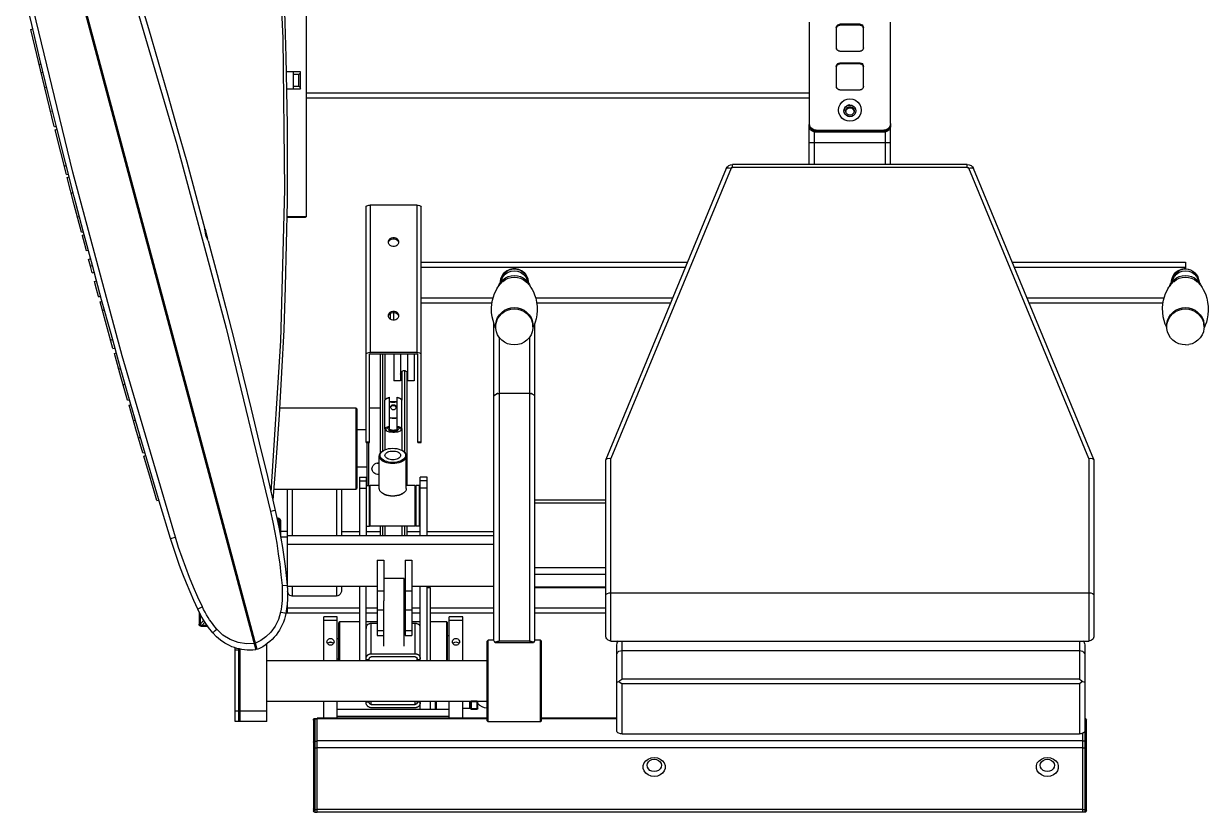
# Model space of a CAD drawing. Header units: millimetres. Extents: x 24547 to 62889, y 34568 to 56011.
# Drawn here: x 47040 to 48167, y 47147 to 47898 of the extents above; entities that cross this region are included whole.
import ezdxf

# ---------------------------------------------------------------- set-up
doc = ezdxf.new("R2010")
doc.units = ezdxf.units.MM
doc.linetypes.add('PEN_TYPE_1', pattern=[0])

# ---------------------------------------------------------------- blocks, each defined once
blk = doc.blocks.new('A$C62DA3F59')
at = {"color": 7, "linetype": 'PEN_TYPE_1'}
for points in [[(28.8, 914.9), (232.5, 154.6)], [(234, 155), (30.2, 915.3)], [(251.4, 880.6), (258.3, 736.8), (259.9, 592.6), (256.1, 448.6), (247, 304.8)], [(253.8, 880.8), (255.8, 848.5), (257.6, 816.1), (259.1, 783.8), (260.3, 751.4), (261.2, 719), (261.9, 686.7), (262.3, 654.3), (262.5, 621.9), (262.3, 581.2), (261.6, 540.6), (260.5, 500), (259.1, 459.3), (257.1, 418.7), (254.8, 378.1), (252, 337.6), (248.8, 297.1)], [(280.8, 567.1), (280.8, 870.2)], [(106.7, 808), (157.3, 635.6), (204.2, 460.8), (246.5, 286.1)], [(111.2, 809.2), (120.8, 777.6), (130.3, 745.9), (139.6, 714.2), (148.8, 682.5), (157.8, 650.7), (166.8, 618.9), (175.5, 587), (184.2, 555.1)], [(151.5, 260.6), (141.7, 293), (132, 325.3), (122.5, 357.7), (113.1, 390.2), (103.9, 422.7), (94.8, 455.2), (85.8, 487.8), (77, 520.4), (68.3, 553), (59.8, 585.7), (51.4, 618.4), (43.2, 651.2), (35.1, 684), (27.1, 716.8), (19.3, 749.7), (11.6, 782.6)], [(156, 261.8), (105.4, 434.3), (58.5, 609.1), (16.2, 783.8)], [(18.5, 744.9), (18.4, 744.9)], [(40.8, 652.6), (29.5, 698.7), (18.4, 744.9)], [(18.5, 744.9), (20.3, 745.5)], [(759.2, 752.1), (759.2, 655.5)], [(785, 746.8), (785.2, 747.8), (785.6, 748.6), (786.4, 749.3), (787.3, 749.8), (788.3, 750)], [(785, 746.8), (785, 727.6)], [(785.2, 747), (785.6, 747.8), (786.4, 748.6), (787.3, 749), (788.3, 749.2)], [(785.2, 747), (785.2, 746.7)], [(788.3, 750), (788.3, 749.2)], [(807.6, 750), (788.3, 750)], [(807.6, 749.2), (788.3, 749.2)], [(807.6, 750), (808.6, 749.8), (809.5, 749.3), (810.2, 748.6), (810.7, 747.8), (810.8, 746.8)], [(807.6, 750), (807.6, 749.2)], [(807.6, 749.2), (808.6, 749), (809.5, 748.6), (810.2, 747.8), (810.7, 747)], [(810.8, 746), (810.7, 747)], [(810.8, 727.6), (810.8, 746.8)], [(836.7, 655.5), (836.7, 752.1)], [(785, 727.6), (785.2, 726.6)], [(788.3, 724.3), (787.3, 724.5), (786.4, 725), (785.6, 725.7), (785.2, 726.6)], [(788.3, 724.3), (807.6, 724.3)], [(810.8, 727.6), (810.7, 726.6), (810.2, 725.7), (809.5, 725), (808.6, 724.5), (807.6, 724.3)], [(26.4, 711.7), (28.3, 712.2)], [(785, 709.9), (785.2, 710.9), (785.6, 711.8), (786.4, 712.5), (787.3, 713), (788.3, 713.1)], [(785.2, 710.1), (785.6, 711), (786.4, 711.7), (787.3, 712.2), (788.3, 712.4)], [(788.3, 713.1), (788.3, 712.4)], [(807.6, 713.1), (788.3, 713.1)], [(807.6, 712.4), (788.3, 712.4)], [(807.6, 713.1), (808.6, 713), (809.5, 712.5), (810.2, 711.8), (810.7, 710.9), (810.8, 709.9)], [(807.6, 713.1), (807.6, 712.4)], [(807.6, 712.4), (808.6, 712.2), (809.5, 711.7), (810.2, 711), (810.7, 710.1)], [(28.2, 704.2), (30.1, 704.5)], [(275, 704.6), (261.2, 704.6)], [(268.5, 688.5), (268.5, 704.6)], [(273.4, 702), (268.5, 702)], [(275, 703.9), (274.7, 703.4), (274.2, 702.8), (273.4, 702)], [(273.4, 691.1), (273.4, 702)], [(275, 688.5), (275, 704.6)], [(785, 709.9), (785, 690.7)], [(785.2, 710.1), (785.2, 709.9)], [(810.8, 709.2), (810.7, 710.1)], [(810.8, 690.7), (810.8, 709.9)], [(31.7, 689.9), (33.5, 690.5)], [(261.5, 688.5), (275, 688.5)], [(268.5, 691.1), (273.4, 691.1)], [(273.4, 691.1), (274.2, 690.4), (274.7, 689.8), (275, 689.3)], [(785, 690.7), (785.2, 689.7)], [(788.3, 687.5), (787.3, 687.7), (786.4, 688.1), (785.6, 688.9), (785.2, 689.7)], [(810.8, 690.7), (810.7, 689.7), (810.2, 688.9), (809.5, 688.1), (808.6, 687.7), (807.6, 687.5)], [(280.8, 684.8), (759.2, 684.8)], [(280.8, 680), (759.2, 680)], [(797.9, 657.6), (795.2, 658), (792.5, 659), (790.3, 660.7), (788.6, 663), (787.5, 665.5), (787.1, 668.3), (787.5, 671.1), (788.6, 673.7), (790.3, 675.9), (792.5, 677.6), (795.2, 678.7), (797.9, 679.1)], [(788.3, 687.5), (807.6, 687.5)], [(797.9, 679.1), (800.7, 678.7), (803.3, 677.6), (805.6, 675.9), (807.3, 673.7), (808.4, 671.1), (808.7, 668.3), (808.4, 665.5), (807.3, 663), (805.6, 660.7), (803.3, 659), (800.7, 658), (797.9, 657.6)], [(37.2, 667.3), (39.1, 667.7)], [(792.3, 667.6), (792.5, 669), (793.1, 670.3), (793.9, 671.5), (795.1, 672.4), (796.5, 672.9), (797.9, 673.1)], [(792.5, 669.1), (792.3, 667.6)], [(797.9, 662), (796.2, 662.3), (794.6, 663.1), (793.4, 664.3), (792.6, 665.9), (792.3, 667.5)], [(793.2, 670.5), (792.9, 669.9)], [(794.2, 671.6), (793.8, 671.3)], [(793.9, 667.5), (794, 668.4), (794.3, 669.3), (794.8, 670), (795.4, 670.7), (796.2, 671.1), (797, 671.4), (797.9, 671.5), (798.8, 671.4), (799.7, 671.1), (800.5, 670.7), (801.1, 670), (801.6, 669.3), (801.9, 668.4), (802, 667.5)], [(802, 667.5), (801.9, 666.6), (801.6, 665.8), (801.1, 665), (800.5, 664.4), (799.7, 663.9), (798.8, 663.6), (797.9, 663.5), (797, 663.6), (796.2, 663.9), (795.4, 664.4), (794.8, 665), (794.3, 665.8), (794, 666.6), (793.9, 667.5)], [(794.1, 667.5), (794, 666.9)], [(794.1, 667.5), (794.3, 668.1), (794.8, 668.8), (795.4, 669.5), (796.2, 670), (797, 670.3), (797.9, 670.4), (798.8, 670.3), (799.7, 670), (800.5, 669.5), (801.1, 668.8), (801.6, 668.1), (801.8, 667.5)], [(796.2, 672.9), (795.1, 672.3)], [(797.9, 673.2), (796.2, 672.9)], [(797.9, 673.2), (799.7, 672.9), (800.8, 672.3)], [(797.9, 673.1), (799.4, 672.9), (800.8, 672.4)], [(803.6, 667.5), (803.3, 665.9), (802.5, 664.3), (801.3, 663.1), (799.7, 662.3), (797.9, 662)], [(800.8, 672.3), (801.9, 671.5), (802.8, 670.3), (803.4, 669), (803.6, 667.6)], [(801.7, 671.6), (802.1, 671.3)], [(801.9, 666.9), (801.8, 667.5)], [(802.7, 670.5), (803, 669.9)], [(803.3, 669.1), (803.6, 667.6)], [(759.2, 655.5), (759.6, 653.5)], [(759.5, 653), (759.2, 654.7)], [(759.2, 616.6), (759.2, 654.7)], [(836.7, 655.5), (836.3, 653.5), (835.4, 651.8), (834, 650.3), (832.2, 649.4), (830.2, 649.1)], [(836.7, 654.7), (836.3, 652.8), (836.2, 652.5)], [(836.7, 654.7), (836.5, 653.6)], [(836.7, 616.6), (836.7, 654.7)], [(40.9, 652.6), (42.8, 652.8)], [(41.6, 649.5), (43.4, 650.2)], [(52.3, 607), (46.9, 628.2), (41.6, 649.5)], [(765.7, 647.2), (764.2, 647.3), (762.9, 647.8), (761.7, 648.6), (760.6, 649.6), (759.9, 650.8), (759.4, 652.1), (759.2, 653.5)], [(759.7, 652.5), (759.6, 652.8), (759.5, 653)], [(759.7, 652.5), (759.5, 653)], [(765.7, 649.1), (763.7, 649.4), (761.9, 650.3), (760.5, 651.8), (759.6, 653.5)], [(760.3, 651.2), (759.7, 652.5)], [(760.5, 650.9), (760.3, 651.2)], [(760.5, 650.9), (760.5, 651), (760.3, 651.2)], [(761.8, 649.6), (760.5, 650.9)], [(762.1, 649.4), (761.8, 649.6)], [(762.1, 649.4), (761.9, 649.5), (761.8, 649.6)], [(763.4, 648.8), (762.1, 649.4)], [(763.9, 648.6), (763.4, 648.8)], [(763.9, 648.6), (763.7, 648.6), (763.4, 648.8)], [(765.7, 648.3), (763.9, 648.6)], [(764.1, 616.6), (764.1, 647.4)], [(765.7, 648.3), (765.7, 649.1)], [(765.7, 649.1), (830.2, 649.1)], [(765.7, 648.3), (765.7, 647.2)], [(830.2, 648.3), (765.7, 648.3)], [(830.2, 647.2), (765.7, 647.2)], [(836.7, 653.5), (836.5, 652.1), (836, 650.8), (835.2, 649.6), (834.2, 648.6), (833, 647.8), (831.6, 647.3), (830.2, 647.2)], [(830.2, 648.3), (830.2, 649.1)], [(832, 648.6), (830.2, 648.3)], [(830.2, 648.3), (830.2, 647.2)], [(831.8, 616.6), (831.8, 647.4)], [(832.5, 648.8), (832, 648.6)], [(832.5, 648.8), (832.2, 648.6), (832, 648.6)], [(833.7, 649.4), (832.5, 648.8)], [(834.1, 649.6), (833.7, 649.4)], [(834.1, 649.6), (834, 649.5), (833.7, 649.4)], [(835.3, 650.9), (834.1, 649.6)], [(835.5, 651.2), (835.3, 650.9)], [(835.5, 651.2), (835.4, 651), (835.3, 650.9)], [(836.2, 652.5), (835.5, 651.2)], [(836.4, 653), (836.2, 652.5)], [(836.5, 653.6), (836.4, 653)], [(759.2, 637), (759.5, 637.1), (760.2, 637.3), (761.2, 637.4), (762.6, 637.5)], [(762.6, 637.5), (764.1, 637.5)], [(764.1, 637.5), (831.8, 637.5)], [(831.8, 637.5), (833.3, 637.5)], [(833.3, 637.5), (834.7, 637.4)], [(834.7, 637.4), (835.7, 637.3), (836.4, 637.1), (836.7, 637)], [(50.3, 615), (52.2, 615.4)], [(680.3, 612.7), (565.8, 335.8)], [(684.8, 612.9), (570.5, 336.7)], [(680.3, 612.7), (681.3, 614.2), (682.7, 615.5), (684.4, 616.3), (686.3, 616.6)], [(680.3, 612.7), (680.6, 613), (681.6, 613.3), (683, 613.3), (684.8, 612.9)], [(684.8, 612.9), (685, 613.2), (685.4, 613.5), (685.8, 613.7), (686.3, 613.8)], [(686.3, 613.8), (686.3, 616.6)], [(909.6, 616.6), (686.3, 616.6)], [(909.6, 613.8), (686.3, 613.8)], [(909.6, 613.8), (909.6, 616.6)], [(909.6, 616.6), (911.5, 616.3), (913.2, 615.5), (914.6, 614.2), (915.6, 612.7)], [(909.6, 613.8), (910.1, 613.7), (910.5, 613.5), (910.9, 613.2), (911.1, 612.9)], [(911.1, 612.9), (912.8, 613.3), (914.3, 613.3), (915.3, 613), (915.6, 612.7)], [(1025.3, 336.7), (911.1, 612.9)], [(1030.1, 335.8), (915.6, 612.7)], [(52.3, 607), (54.3, 607.3)], [(53.1, 604), (54.9, 604.7)], [(53.1, 604), (53.1, 604)], [(66.6, 552), (59.8, 578), (53.1, 604)], [(56.9, 589.3), (58.7, 589.9)], [(337.5, 576.2), (337.7, 576.7), (338.2, 577.2), (339.1, 577.6), (340.2, 577.8), (341.5, 577.9)], [(337.5, 351.9), (337.5, 576.2)], [(385.9, 577.9), (341.5, 577.9)], [(341.5, 577.9), (341.5, 437.5)], [(385.9, 577.9), (387.1, 577.8), (388.2, 577.6), (389.1, 577.2), (389.7, 576.7), (389.9, 576.2)], [(385.9, 577.9), (385.9, 437.5)], [(389.9, 351.9), (389.9, 576.2)], [(62.7, 566.8), (64.6, 567.1)], [(261.7, 567.1), (280.8, 567.1)], [(261.7, 566.3), (280, 566.3)], [(280.8, 567.1), (280, 566.3)], [(187.2, 543.9), (186.6, 545.4), (185.7, 547.2), (185, 549.3), (184.6, 551.5), (184.4, 553.5), (184.2, 555.1)], [(184.3, 554.8), (185.4, 550.4), (186.6, 546)], [(66.6, 552), (68.5, 552.4)], [(67.4, 549.1), (69.2, 549.7)], [(67.4, 549.1), (67.4, 549)], [(67.4, 549), (69.3, 541.8), (71.2, 534.6)], [(186.6, 546), (186.6, 546)], [(187.2, 543.9), (195.7, 511.9), (204, 480), (212.2, 447.9), (220.2, 415.9), (228.1, 383.8), (235.9, 351.7), (243.6, 319.5), (251.1, 287.3)], [(358.8, 542.8), (359, 544), (359.6, 545.2), (360.5, 546.1), (361.7, 546.8), (363, 547.1), (364.4, 547.1), (365.7, 546.8), (366.8, 546.1), (367.7, 545.2), (368.3, 544), (368.5, 542.8)], [(359, 541.6), (358.8, 542.8)], [(359, 542.7), (359.6, 543.8), (360.5, 544.7), (361.7, 545.4), (363, 545.8), (364.4, 545.8), (365.7, 545.4), (366.8, 544.7), (367.7, 543.8), (368.3, 542.7)], [(359, 542.1), (359, 542.7)], [(368.3, 541.6), (367.7, 540.4), (366.8, 539.5), (365.7, 538.8), (364.4, 538.4), (363, 538.4), (361.7, 538.8), (360.5, 539.5), (359.6, 540.4), (359, 541.6)], [(368.5, 542.8), (368.3, 541.6)], [(368.3, 542.7), (368.4, 542.1)], [(71.2, 534.6), (73.1, 534.9)], [(73.5, 526.2), (73.4, 526.3)], [(76.9, 513.5), (75.1, 519.9), (73.4, 526.3)], [(73.5, 526.2), (75.3, 526.9)], [(75.1, 519.9), (77, 520.4)], [(389.9, 523.5), (643.4, 523.5)], [(389.9, 518.7), (641.4, 518.7)], [(952.5, 523.5), (1117.3, 523.5)], [(954.5, 518.7), (1117.3, 518.7)], [(1117.3, 523.5), (1117.3, 517.5)], [(76.9, 513.5), (78.8, 513.9)], [(463.4, 500.4), (464.2, 502.3), (465.7, 504.7), (467.7, 506.8), (470.1, 508.6), (472.8, 509.8), (475.6, 510.6), (478.6, 510.9)], [(465.3, 504.2), (465.4, 505.5), (465.6, 506.9), (465.9, 508.1), (466.3, 509.4), (467.6, 511.6), (469.2, 513.6), (471.2, 515.2), (473.4, 516.4), (474.6, 516.9), (475.9, 517.2), (477.2, 517.4), (478.6, 517.5), (480, 517.4), (481.3, 517.2), (482.5, 516.9), (483.8, 516.4), (486, 515.2), (488, 513.6), (489.6, 511.6), (490.8, 509.4), (491.3, 508.1), (491.6, 506.9), (491.8, 505.5), (491.9, 504.2)], [(465.7, 504.7), (466.1, 507.2), (466.9, 509.5), (468.1, 511.6), (469.7, 513.5), (471.6, 515), (473.7, 516.1), (476.1, 516.8), (478.6, 517.1), (481.1, 516.8), (483.5, 516.1), (485.6, 515), (487.5, 513.5), (489.1, 511.6), (490.3, 509.5), (491.1, 507.2), (491.5, 504.7)], [(465.9, 504.9), (466.5, 507.2), (468, 509.9), (470, 512.2), (472.6, 513.9), (475.5, 514.9), (478.6, 515.3)], [(467.4, 505), (467.7, 505.3), (470.1, 507.1), (472.8, 508.3), (475.6, 509.1), (478.6, 509.4)], [(478.6, 515.3), (481.7, 514.9), (484.6, 513.9), (487.1, 512.2), (489.2, 509.9), (490.7, 507.2), (491.2, 504.9)], [(478.6, 510.9), (481.6, 510.6), (484.4, 509.8), (487.1, 508.6), (489.5, 506.8), (491.5, 504.7), (493, 502.3), (493.8, 500.3)], [(478.6, 509.4), (481.6, 509.1), (484.4, 508.3), (487.1, 507.1), (489.5, 505.3), (489.8, 505)], [(1102.1, 500.4), (1102.8, 502.3), (1104.4, 504.7), (1106.4, 506.8), (1108.8, 508.6), (1111.4, 509.8), (1114.3, 510.6), (1117.3, 510.9)], [(1104, 504.2), (1104, 505.6), (1104.2, 506.9), (1104.6, 508.1), (1105, 509.3), (1106.2, 511.6), (1107.9, 513.6), (1109.8, 515.2), (1112.1, 516.4), (1113.3, 516.9), (1114.6, 517.2), (1115.9, 517.4), (1117.2, 517.5)], [(1104.4, 504.7), (1104.7, 507.2), (1105.6, 509.5), (1106.8, 511.6), (1108.4, 513.5), (1110.2, 515), (1112.4, 516.1), (1114.7, 516.8), (1117.3, 517.1), (1119.8, 516.8), (1122.2, 516.1), (1124.3, 515), (1126.2, 513.5), (1127.8, 511.6), (1129, 509.5), (1129.8, 507.2), (1130.2, 504.7)], [(1104.6, 504.9), (1105.2, 507.2), (1106.7, 509.9), (1108.7, 512.2), (1111.3, 513.9), (1114.2, 514.9), (1117.3, 515.3)], [(1106.1, 505), (1106.4, 505.3), (1108.8, 507.1), (1111.4, 508.3), (1114.3, 509.1), (1117.3, 509.4)], [(1117.3, 515.3), (1120.4, 514.9), (1123.3, 513.9), (1125.8, 512.2), (1127.9, 509.9), (1129.3, 507.2), (1129.9, 504.9)], [(1117.3, 510.9), (1120.2, 510.6), (1123.1, 509.8), (1125.8, 508.6), (1128.1, 506.8), (1130.1, 504.7), (1131.7, 502.3), (1132.5, 500.3)], [(1117.3, 509.4), (1120.2, 509.1), (1123.1, 508.3), (1125.8, 507.1), (1128.1, 505.3), (1128.5, 505)], [(79.1, 505.2), (80.9, 505.8)], [(79.1, 505.2), (79.1, 505.1)], [(83, 490.8), (81, 498), (79.1, 505.1)], [(460.9, 461.1), (460.5, 461.9), (459.3, 464.7), (458.3, 468), (457.5, 471.6), (457, 475.7), (456.9, 479.8), (457.2, 483.8), (457.8, 487.5), (458.7, 490.7), (459.7, 493.6), (460.9, 496.1), (461.9, 498.1), (462.9, 499.7), (463.9, 501.1), (465, 502.5), (466, 503.7), (467, 504.7), (467.4, 505)], [(489.8, 505), (489.9, 504.9), (491, 503.8), (492.1, 502.7), (493.2, 501.3), (494.4, 499.5), (495.6, 497.6), (496.7, 495.3), (497.9, 492.5), (498.9, 489.3), (499.7, 485.6), (500.2, 481.5), (500.3, 477.4), (500, 473.4), (499.4, 469.7), (498.5, 466.5), (497.4, 463.6), (496.6, 461.8)], [(1099.2, 461.9), (1098, 464.7), (1097, 468), (1096.1, 471.6), (1095.6, 475.7), (1095.5, 479.8), (1095.9, 483.8), (1096.5, 487.5), (1097.4, 490.7), (1098.4, 493.6), (1099.5, 496.1), (1100.6, 498.1), (1101.6, 499.7), (1102.6, 501.1), (1103.7, 502.5), (1104.7, 503.7), (1105.7, 504.7), (1106.1, 505)], [(1128.5, 505), (1128.6, 504.9), (1129.7, 503.8), (1130.7, 502.7), (1131.9, 501.3), (1133.1, 499.5), (1134.2, 497.6), (1135.4, 495.3), (1136.6, 492.5), (1137.6, 489.3), (1138.4, 485.6), (1138.9, 481.5), (1139, 477.4), (1138.7, 473.4), (1138, 469.7), (1137.2, 466.5), (1136.1, 463.6), (1135.3, 461.8)], [(83, 490.7), (84.9, 491.1)], [(84.4, 485.8), (86.2, 486.4)], [(84.4, 485.8), (84.4, 485.7)], [(96.6, 441.5), (90.4, 463.6), (84.4, 485.7)], [(389.9, 489.6), (458.4, 489.6)], [(389.9, 484.8), (457.4, 484.8)], [(498.8, 489.6), (629.4, 489.6)], [(499.8, 484.8), (627.4, 484.8)], [(966.5, 489.6), (1097.1, 489.6)], [(968.5, 484.8), (1096, 484.8)], [(86.6, 477.8), (88.4, 478.3)], [(358.8, 472.6), (359, 473.9), (359.6, 475), (360.5, 475.9), (361.7, 476.6), (363, 477), (364.4, 477), (365.7, 476.6), (366.8, 475.9), (367.7, 475), (368.3, 473.9), (368.5, 472.6)], [(359, 472.5), (359.6, 473.6), (360.5, 474.6), (361.7, 475.2), (363, 475.6), (364.4, 475.6), (365.7, 475.2), (366.8, 474.6), (367.7, 473.6), (368.3, 472.5)], [(360.9, 469.1), (360.9, 474.8)], [(363.9, 468.3), (363.9, 475.6)], [(460.9, 461.9), (460.9, 464.8), (461.5, 467.9), (462.7, 470.8), (464.4, 473.5), (466.6, 475.8), (469.3, 477.8), (472.2, 479.1), (475.3, 480), (478.6, 480.3)], [(460.9, 463.5), (461.5, 466.6), (462.7, 469.6), (464.4, 472.2), (466.6, 474.6), (469.3, 476.5), (472.2, 477.9), (475.3, 478.8), (478.6, 479.1)], [(478.6, 480.3), (481.9, 480), (485, 479.1), (487.9, 477.8), (490.5, 475.8), (492.8, 473.5), (494.5, 470.8), (495.7, 467.9), (496.3, 464.8)], [(478.6, 479.1), (481.9, 478.8), (485, 477.9), (487.9, 476.5), (490.5, 474.6), (492.8, 472.2), (494.5, 469.6), (495.7, 466.6), (496.3, 463.5)], [(1099.5, 461.9), (1099.6, 464.8), (1100.2, 467.9), (1101.4, 470.8), (1103.1, 473.5), (1105.3, 475.8), (1107.9, 477.8), (1110.9, 479.1), (1114, 480), (1117.3, 480.3)], [(1099.6, 463.5), (1100.2, 466.6), (1101.4, 469.6), (1103.1, 472.2), (1105.3, 474.6), (1107.9, 476.5), (1110.9, 477.9), (1114, 478.8), (1117.3, 479.1)], [(1117.3, 480.3), (1120.5, 480), (1123.7, 479.1), (1126.6, 477.8), (1129.2, 475.8), (1131.4, 473.5), (1133.2, 470.8), (1134.3, 467.9), (1134.9, 464.8)], [(1117.3, 479.1), (1120.5, 478.8), (1123.7, 477.9), (1126.6, 476.5), (1129.2, 474.6), (1131.4, 472.2), (1133.2, 469.6), (1134.3, 466.6), (1134.9, 463.5)], [(359, 471.4), (358.8, 472.6)], [(359, 471.9), (359, 472.5)], [(368.3, 471.4), (367.7, 470.3), (366.8, 469.3), (365.7, 468.6), (364.4, 468.3), (363, 468.3), (361.7, 468.6), (360.5, 469.3), (359.6, 470.3), (359, 471.4)], [(368.5, 472.6), (368.3, 471.4)], [(368.3, 472.5), (368.4, 471.9)], [(459.2, 163.5), (459.2, 464.9)], [(460.9, 461.9), (460.9, 463.2)], [(496.3, 461.9), (496.3, 464.8)], [(496.3, 461.9), (496.3, 463.2)], [(497.9, 465), (497.9, 163.5)], [(1099.5, 461.9), (1099.5, 463.2)], [(1135, 461.9), (1134.9, 464.8)], [(1135, 461.9), (1135, 463.2)], [(478.6, 444.8), (475.3, 445.1), (472.2, 445.9), (469.3, 447.3), (466.6, 449.3), (464.4, 451.6), (462.7, 454.3), (461.5, 457.2), (460.9, 460.3), (460.9, 461.9)], [(464.1, 452.1), (464.1, 162.9)], [(496.3, 461.9), (496.3, 460.3), (495.7, 457.2), (494.5, 454.3), (492.8, 451.6), (490.5, 449.3), (487.9, 447.3), (485, 445.9), (481.9, 445.1), (478.6, 444.8)], [(493.1, 452.2), (493.1, 162.9)], [(496.6, 461.8), (496.3, 461.1)], [(1099.6, 461.1), (1099.2, 461.9)], [(1117.3, 444.8), (1114, 445.1), (1110.9, 445.9), (1107.9, 447.3), (1105.3, 449.3), (1103.1, 451.6), (1101.4, 454.3), (1100.2, 457.2), (1099.6, 460.3), (1099.5, 461.9)], [(1135, 461.9), (1134.9, 460.3), (1134.3, 457.2), (1133.2, 454.3), (1131.4, 451.6), (1129.2, 449.3), (1126.6, 447.3), (1123.7, 445.9), (1120.5, 445.1)], [(1135.3, 461.8), (1135, 461.1)], [(94.4, 449.4), (96.3, 449.9)], [(96.6, 441.5), (98.5, 441.8)], [(1117.3, 444.8), (1120.5, 445.1)], [(98, 436.5), (99.8, 437.2)], [(98, 436.5), (98, 436.5)], [(110.5, 392.3), (104.2, 414.3), (98, 436.5)], [(337.5, 435.9), (337.7, 436.4), (338.2, 436.8), (339.1, 437.2), (340.2, 437.5), (341.5, 437.5)], [(340.7, 435.9), (340.8, 436), (341.1, 436.1), (341.5, 436.2)], [(340.7, 351.9), (340.7, 435.9)], [(385.9, 437.5), (341.5, 437.5)], [(341.5, 436.2), (385.9, 436.2)], [(350.8, 436.2), (350.8, 341.4)], [(353, 436.2), (353, 343.6)], [(355.5, 436.2), (355.5, 392.2)], [(363.9, 436.2), (363.9, 410.7)], [(370.4, 436.2), (370.4, 410.7)], [(376.9, 436.2), (376.9, 410.7)], [(383.3, 436.2), (383.3, 410.7)], [(385.9, 437.5), (387.1, 437.5), (388.2, 437.2), (389.1, 436.8), (389.7, 436.4), (389.9, 435.9)], [(385.9, 436.2), (386.3, 436.1), (386.6, 436), (386.7, 435.9)], [(386.7, 351.9), (386.7, 435.9)], [(102, 422.1), (104, 422.4)], [(370.4, 417.1), (370.5, 417.8), (370.7, 418.4), (371, 418.9), (371.4, 419.4), (371.8, 419.8), (372.4, 420.1), (373, 420.3), (373.6, 420.4), (374.3, 420.3), (374.9, 420.1), (375.4, 419.8), (375.9, 419.4), (376.3, 418.9), (376.6, 418.4), (376.8, 417.8), (376.9, 417.1)], [(371.5, 419.5), (371.5, 392.5)], [(374, 420.3), (374, 342.7)], [(376.2, 419), (376.2, 310.9)], [(106.4, 406.7), (108.2, 407.4)], [(370.4, 410.7), (363.9, 410.7)], [(383.3, 410.7), (376.9, 410.7)], [(356.8, 393.7), (356.9, 393.8), (357.4, 394.1), (358.1, 394.5), (358.9, 394.7), (359.9, 395)], [(359.9, 364.8), (359.9, 395)], [(367.2, 395), (368.2, 394.7), (369, 394.5), (369.7, 394.1), (370.2, 393.8), (370.3, 393.7)], [(367.2, 364.8), (367.2, 395)], [(459.2, 395.6), (459.5, 396.5), (460.2, 397.4), (461.3, 398), (462.6, 398.5), (464.1, 398.6)], [(459.6, 396.6), (459.5, 396.4)], [(460.3, 397.4), (460.1, 397.2)], [(461.5, 398.1), (461.2, 398)], [(462.4, 398.4), (461.5, 398.1)], [(462.8, 398.5), (462.4, 398.4)], [(493.1, 398.6), (464.1, 398.6)], [(493.1, 398.6), (494.6, 398.5), (495.9, 398), (497, 397.4), (497.7, 396.5), (497.9, 395.6)], [(494.8, 398.4), (494.4, 398.5)], [(495.7, 398.1), (494.9, 398.4)], [(496, 398), (495.7, 398.1)], [(497.1, 397.2), (497, 397.4)], [(497.7, 396.4), (497.6, 396.6)], [(110.5, 392.3), (112.4, 392.6)], [(111.9, 387.4), (113.8, 388)], [(111.9, 387.4), (111.9, 387.3)], [(125.1, 342), (118.5, 364.7), (111.9, 387.3)], [(254.9, 384.9), (327.8, 384.9)], [(327.8, 384.9), (328.6, 384.1)], [(327.8, 384.9), (327.8, 307.5)], [(328.6, 384.1), (328.6, 308.2)], [(340.7, 384.9), (350.8, 384.9)], [(355.5, 392.1), (355.6, 392.5), (355.9, 392.9), (356.1, 393.1)], [(355.5, 364.8), (355.5, 392.1)], [(356.1, 393.1), (356.3, 393.3), (357, 393.7), (357.8, 394), (358.8, 394.3), (359.9, 394.6)], [(356.1, 393.1), (356.8, 393.7)], [(367.2, 390.9), (367.1, 390.8), (366.2, 390.7), (365.2, 390.5), (364.1, 390.5), (363, 390.5), (361.9, 390.5), (360.9, 390.7), (359.9, 390.8), (359.9, 390.9)], [(367.2, 390.5), (366.8, 390.4), (366, 390.2), (365, 390.1), (364, 390), (363.1, 390), (362.1, 390.1), (361.1, 390.2), (360.3, 390.4), (359.9, 390.5)], [(360.9, 385.7), (361, 386.1), (361.1, 386.5), (361.3, 386.9), (361.6, 387.2), (362, 387.5), (362.4, 387.7), (362.8, 387.8), (363.3, 387.9), (363.8, 387.9), (364.3, 387.8), (364.7, 387.7), (365.1, 387.5), (365.5, 387.2), (365.8, 386.9), (366, 386.5), (366.1, 386.1), (366.2, 385.7)], [(361, 385.2), (360.9, 385.7)], [(361, 385.2), (361, 385.3), (361.1, 385.7), (361.3, 386.1), (361.7, 386.5), (362.1, 386.8), (362.5, 387), (363, 387.1), (363.5, 387.1), (364, 387.1), (364.6, 387), (365, 386.8), (365.4, 386.5), (365.7, 386.2)], [(365.7, 384.2), (365.5, 383.9), (365.1, 383.5), (364.7, 383.3), (364.2, 383.1), (363.8, 383), (363.3, 383), (362.8, 383.1), (362.4, 383.3), (362, 383.5), (361.6, 383.9), (361.3, 384.3), (361.1, 384.8), (361, 385.2)], [(366.1, 385.2), (365.7, 386.2)], [(366.1, 385.2), (365.7, 384.2)], [(366.2, 385.7), (366.1, 385.2)], [(367.2, 394.6), (368.3, 394.3), (369.3, 394), (370.1, 393.7), (370.7, 393.3), (371, 393.1)], [(371, 393.1), (370.3, 393.7)], [(371, 393.1), (371.2, 392.9), (371.5, 392.5), (371.6, 392.1)], [(371.6, 364.8), (371.6, 392.1)], [(116.1, 373), (118, 373.4)], [(361.6, 375), (361.5, 375.1), (360.9, 375.2), (360.5, 375.4), (360.1, 375.6), (359.9, 375.9), (359.9, 376.1)], [(365, 375.1), (364, 375), (363.1, 375), (362.1, 375.1), (361.2, 375.2)], [(365.5, 375), (364.9, 375), (364.3, 374.9), (363.5, 374.9), (362.8, 374.9), (362.1, 375), (361.6, 375)], [(365, 375.1), (365.9, 375.2)], [(367.2, 376.1), (367.2, 375.9), (366.9, 375.6), (366.6, 375.4), (366.1, 375.2), (365.6, 375.1), (365.5, 375)], [(337.5, 363.9), (328.6, 363.9)], [(355.5, 364.8), (355.6, 365.2), (355.9, 365.7), (356.3, 366.1), (357, 366.4), (357.8, 366.8), (358.8, 367.1), (359.9, 367.3)], [(356.1, 363.7), (355.9, 363.9), (355.6, 364.3), (355.5, 364.8)], [(355.5, 364.6), (355.5, 345)], [(356.8, 363.1), (356.1, 363.7)], [(356.4, 363.5), (356.3, 363.9), (356.3, 364.3), (356.5, 364.7), (356.9, 365.1), (357.4, 365.4), (358.1, 365.8), (358.9, 366), (359.9, 366.3)], [(356.4, 363.5), (356.8, 363.1)], [(370.3, 363.1), (369.8, 362.7), (369.1, 362.4), (368.3, 362.1), (367.4, 361.9), (366.4, 361.7), (365.3, 361.6), (364.1, 361.5), (363, 361.5), (361.8, 361.6), (360.7, 361.7), (359.7, 361.9), (358.8, 362.1), (358, 362.4), (357.3, 362.7), (356.8, 363.1)], [(359.3, 363.6), (359.1, 363.9), (359.1, 364.1), (359.2, 364.4), (359.4, 364.6)], [(367.7, 364.6), (367.9, 364.4), (368, 364.1), (368, 363.9), (367.8, 363.6), (367.5, 363.3), (367, 363.1), (366.5, 362.9), (365.8, 362.7), (365.1, 362.6), (364.3, 362.5), (363.5, 362.5), (362.7, 362.5), (362, 362.6), (361.2, 362.7), (360.6, 362.9), (360, 363.1), (359.6, 363.3), (359.3, 363.6)], [(359.4, 364.6), (359.9, 364.9)], [(367.2, 364.8), (367.1, 364.5), (366.9, 364.3), (366.5, 364), (366, 363.8), (365.4, 363.7), (364.7, 363.6), (363.9, 363.5), (363.2, 363.5), (362.4, 363.6), (361.7, 363.7), (361.1, 363.8), (360.6, 364), (360.2, 364.3), (359.9, 364.5), (359.9, 364.8)], [(367.2, 367.3), (368.3, 367.1), (369.3, 366.8), (370.1, 366.4), (370.7, 366.1), (371.2, 365.7), (371.5, 365.2), (371.6, 364.8)], [(367.2, 366.3), (368.2, 366), (369, 365.8), (369.7, 365.4), (370.2, 365.1), (370.6, 364.7), (370.8, 364.3), (370.8, 363.9), (370.7, 363.5), (370.3, 363.1)], [(367.2, 364.9), (367.7, 364.6)], [(370.3, 363.1), (371, 363.7)], [(371.6, 364.8), (371.5, 364.3), (371.2, 363.9), (371, 363.7)], [(371.5, 364.3), (371.5, 344.4)], [(120.9, 356.3), (122.7, 357)], [(337.5, 352.4), (340.7, 352.4)], [(337.5, 351.9), (340.7, 351.9)], [(338.3, 351.9), (338.3, 310.9)], [(339.9, 351.9), (339.9, 310.9)], [(386.7, 352.4), (389.9, 352.4)], [(386.7, 351.9), (389.9, 351.9)], [(125.1, 342), (127, 342.3)], [(126, 338.8), (127.9, 339.4)], [(126, 338.8), (126, 338.8)], [(138.5, 296.7), (132.3, 317.7), (126, 338.8)], [(350, 339), (350.2, 340.1), (350.7, 341.2), (351.4, 342.3), (352.5, 343.2), (353.4, 343.9)], [(362.9, 331.8), (360.9, 331.9), (358.9, 332.1), (357.1, 332.6), (355.3, 333.2), (353.8, 333.9), (352.5, 334.7), (351.4, 335.7), (350.7, 336.8), (350.2, 337.9), (350, 339)], [(350, 308.2), (350, 339)], [(362.9, 332.9), (360.9, 333), (359, 333.3), (357.2, 333.7), (355.5, 334.3), (354, 335.1), (352.8, 336), (351.8, 336.9), (351.2, 338), (350.9, 339.1), (350.9, 340.2), (351.2, 341.3), (351.8, 342.4), (352.8, 343.4)], [(352.8, 343.4), (354, 344.2)], [(354, 344.2), (355.5, 345), (357.2, 345.6), (359, 346.1), (360.9, 346.3), (362.9, 346.4)], [(355.5, 339.7), (355.6, 340.4), (355.9, 341.1), (356.5, 341.7), (357.2, 342.3), (358.1, 342.9), (359.2, 343.3), (360.4, 343.6), (361.6, 343.8), (362.9, 343.8)], [(362.9, 335.5), (361.6, 335.5), (360.4, 335.7), (359.2, 336.1), (358.1, 336.5), (357.2, 337), (356.5, 337.6), (355.9, 338.2), (355.6, 338.9), (355.5, 339.7)], [(362.9, 346.4), (364.9, 346.3), (366.8, 346.1), (368.7, 345.6), (370.4, 345), (371.9, 344.2)], [(362.9, 343.8), (364.2, 343.8), (365.5, 343.6), (366.7, 343.3), (367.7, 342.9), (368.6, 342.3), (369.4, 341.7), (369.9, 341.1), (370.3, 340.4), (370.4, 339.7)], [(373, 343.4), (374, 342.4), (374.7, 341.3), (375, 340.2), (375, 339.1), (374.7, 338), (374, 336.9), (373, 336), (371.8, 335.1), (370.4, 334.3), (368.7, 333.7), (366.8, 333.3), (364.9, 333), (362.9, 332.9)], [(370.4, 339.7), (370.3, 338.9), (369.9, 338.2), (369.4, 337.6), (368.6, 337), (367.7, 336.5), (366.7, 336.1), (365.5, 335.7), (364.2, 335.5), (362.9, 335.5)], [(375.8, 339), (375.7, 337.9), (375.2, 336.8), (374.4, 335.7), (373.4, 334.7), (372, 333.9), (370.5, 333.2), (368.8, 332.6), (366.9, 332.1), (364.9, 331.9), (362.9, 331.8)], [(373, 343.4), (371.9, 344.2)], [(372.4, 343.9), (373.4, 343.2), (374.4, 342.3), (375.2, 341.2), (375.7, 340.1), (375.8, 339)], [(375.8, 308.2), (375.8, 339)], [(338.3, 328.4), (328.6, 328.4)], [(343.1, 326.8), (343.2, 327.8), (343.6, 328.9), (344.2, 329.9), (344.9, 330.8), (345.9, 331.6), (347, 332.2), (348.3, 332.5), (349.6, 332.7)], [(347.9, 332.4), (349.6, 332.3)], [(349.6, 332.7), (350, 332.6)], [(349.6, 332.3), (350, 332.3)], [(565.8, 335.8), (565.7, 335.5)], [(565.7, 167.9), (565.7, 335.5)], [(565.8, 335.8), (566.1, 336.2), (567.1, 336.7), (568.7, 336.9), (570.5, 336.7)], [(570.5, 163), (570.5, 336.7)], [(1025.3, 336.7), (1027.2, 336.9), (1028.7, 336.7), (1029.8, 336.2), (1030.1, 335.8)], [(1025.3, 336.7), (1025.3, 163)], [(1030.1, 335.8), (1030.2, 335.5)], [(1030.2, 335.5), (1030.2, 167.9)], [(331.1, 318.9), (337.5, 318.9)], [(331.1, 318.9), (331.1, 263.1)], [(337.5, 318.9), (337.5, 263.1)], [(349.6, 321.5), (348.3, 321.6), (347, 321.9), (345.9, 322.4), (345, 323), (344.2, 323.8), (343.6, 324.8), (343.2, 325.8), (343.1, 326.8)], [(350, 321.5), (349.6, 321.5)], [(395.6, 318.9), (389.1, 318.9)], [(389.1, 263.1), (389.1, 318.9)], [(395.6, 263.1), (395.6, 318.9)], [(249.5, 307.5), (327.8, 307.5)], [(262.5, 307.5), (262.5, 213.9)], [(267.3, 307.5), (267.3, 263.1)], [(309.3, 307.5), (309.3, 263.1)], [(314.1, 307.5), (314.1, 263.1)], [(327.8, 307.5), (328.6, 308.2)], [(331.1, 315.5), (337.5, 315.5)], [(331.1, 308.6), (337.5, 308.6)], [(337.5, 310.9), (340.7, 310.9)], [(341.5, 310.9), (340.7, 310.1)], [(340.7, 272.2), (340.7, 310.9)], [(350, 310.9), (341.5, 310.9)], [(341.5, 272.2), (341.5, 310.9)], [(353.4, 303.4), (352.5, 304), (351.4, 305), (350.7, 306), (350.2, 307.1), (350, 308.2)], [(375.8, 308.2), (375.7, 307.1), (375.2, 306), (374.4, 305), (373.4, 304), (372.4, 303.4)], [(384.3, 310.9), (375.8, 310.9)], [(385.1, 310.1), (384.3, 310.9)], [(384.3, 272.2), (384.3, 310.9)], [(388.3, 310.9), (385.1, 310.9)], [(385.1, 272.2), (385.1, 310.9)], [(388.3, 272.2), (388.3, 310.9)], [(395.6, 315.5), (389.1, 315.5)], [(395.6, 308.6), (389.1, 308.6)], [(138.5, 296.7), (140.5, 297)], [(248.8, 297.1), (248.8, 297.1)], [(354, 303), (353.4, 303.4)], [(362.9, 301), (360.9, 301.1), (358.9, 301.4), (357.1, 301.8), (355.3, 302.4), (354, 303)], [(362.9, 300.8), (360.9, 300.9), (359, 301.2), (357.2, 301.6), (355.5, 302.2), (354, 303)], [(371.9, 303), (370.4, 302.2), (368.7, 301.6), (366.8, 301.2), (364.9, 300.9), (362.9, 300.8)], [(371.8, 303), (370.5, 302.4), (368.8, 301.8), (366.9, 301.4), (364.9, 301.1), (362.9, 301)], [(371.8, 303), (372.4, 303.4)], [(565.7, 297), (497.9, 297)], [(565.7, 294.2), (497.9, 294.2)], [(251.1, 287.3), (246.5, 286.1)], [(246.5, 286.1), (248.7, 276.2), (250.7, 266.2), (252.5, 256.2), (254, 246.1), (255.4, 236), (256.5, 225.9), (257.5, 215.8)], [(251.1, 287.3), (253, 278.5), (254.8, 269.7), (256.5, 260.8), (257.9, 252), (259.3, 243), (260.4, 234.1), (261.5, 225.2), (262.3, 216.2)], [(253.7, 280), (252.7, 280)], [(253.7, 279.1), (252.9, 279.1)], [(252.9, 278.8), (253.4, 278.8)], [(253.4, 278.8), (253, 278.5)], [(253.4, 278.8), (253.8, 278.7), (254.3, 278.5), (254.6, 278.2), (254.8, 277.8), (254.9, 277.3)], [(254.9, 277.3), (253.5, 276)], [(253.7, 279.1), (253.7, 280)], [(253.7, 280), (254.6, 279.8), (255.4, 279.3), (255.9, 278.6), (256, 277.7)], [(253.7, 279.1), (254.3, 279), (254.7, 278.7), (255, 278.2), (255.1, 277.7)], [(254.9, 277.3), (254.9, 269.3)], [(256, 277.7), (255.1, 277.7)], [(255.1, 277.7), (255.1, 268)], [(256, 277.7), (256, 267.1)], [(337.5, 272.2), (340.7, 272.2)], [(341.5, 272.2), (340.7, 273)], [(384.3, 272.2), (341.5, 272.2)], [(350.8, 272.2), (350.8, 263.1)], [(353, 272.2), (353, 263.1)], [(355.5, 272.2), (355.5, 263.1)], [(371.5, 272.2), (371.5, 263.1)], [(374, 272.2), (374, 263.1)], [(376.2, 272.2), (376.2, 263.1)], [(385.1, 273), (384.3, 272.2)], [(388.3, 272.2), (385.1, 272.2)], [(151.5, 260.6), (156, 261.8)], [(177.3, 193.4), (173.6, 201.6), (170, 209.9), (166.5, 218.2), (163.2, 226.6), (160.1, 235), (157.1, 243.5), (154.2, 252), (151.5, 260.6)], [(181.7, 195.5), (177.4, 204.7), (173.4, 214.1), (169.5, 223.5), (165.9, 233), (162.4, 242.5), (159.1, 252.1), (156, 261.8)], [(262.5, 267.1), (255.3, 267.1)], [(256, 267.1), (256, 263)], [(256.2, 262.2), (262.5, 262.2)], [(459.2, 263.1), (262.5, 263.1)], [(314.1, 267.1), (331.1, 267.1)], [(337.5, 267.1), (350.8, 267.1)], [(376.2, 267.1), (389.1, 267.1)], [(395.6, 267.1), (459.2, 267.1)], [(459.2, 254.8), (262.5, 254.8)], [(348, 239.9), (354.4, 239.9)], [(348, 239.9), (348, 168.4)], [(354.4, 239.9), (354.4, 201.3)], [(374.6, 239.9), (381, 239.9)], [(374.6, 239.9), (374.6, 168.4)], [(381, 239.9), (381, 168.4)], [(565.7, 232.8), (497.9, 232.8)], [(565.7, 226.4), (497.9, 226.4)], [(257.5, 215.8), (257.7, 212.9), (257.8, 210.1), (257.8, 207.3), (257.8, 204.5), (257.6, 201.7), (257.4, 198.8), (257.1, 196), (256.7, 193.3), (256.2, 190.5)], [(257.5, 215.8), (262.3, 216.2)], [(262.3, 216.2), (262.6, 211.7), (262.7, 207.2), (262.6, 202.7), (262.3, 198.2), (261.8, 193.7), (261.1, 189.3)], [(262.5, 215.2), (348, 215.2)], [(267.3, 215.2), (267.3, 205.7)], [(309.3, 215.2), (309.3, 205.7)], [(314.1, 215.2), (314.1, 211.6)], [(331.1, 215.2), (331.1, 144.5)], [(337.5, 144.5), (337.5, 215.2)], [(373.8, 222.6), (354.4, 222.6)], [(373.8, 158.1), (373.8, 222.6)], [(373.8, 215.2), (374.6, 215.2)], [(374, 206.3), (374, 215.2)], [(381, 215.2), (459.2, 215.2)], [(389.1, 144.5), (389.1, 215.2)], [(395.6, 144.5), (395.6, 215.2)], [(263.2, 208.6), (262.7, 210.1)], [(267.3, 205.7), (266.1, 205.9), (265.1, 206.4), (264.1, 207.2), (263.4, 208.1), (263.2, 208.6)], [(309.3, 205.7), (267.3, 205.7)], [(314.1, 211.6), (314, 210.2), (313.5, 208.9), (312.8, 207.6), (311.9, 206.6), (310.6, 205.9), (309.3, 205.7)], [(348, 210.9), (354.4, 210.9)], [(374, 206.3), (373.8, 207.1)], [(374.6, 206.5), (374, 206.3)], [(374.6, 210.9), (381, 210.9)], [(398.8, 213.6), (395.6, 213.6)], [(398.8, 144.5), (398.8, 213.6)], [(565.7, 214.1), (497.9, 214.1)], [(565.7, 213.7), (497.9, 213.7)], [(565.7, 206.9), (566.1, 207.6), (567.1, 208.3), (568.7, 208.8), (570.5, 208.9)], [(570.5, 208.9), (1025.3, 208.9)], [(1025.3, 208.9), (1027.2, 208.8), (1028.8, 208.3), (1029.8, 207.6), (1030.2, 206.9)], [(181.7, 195.5), (177.3, 193.4)], [(191.8, 170.7), (187.6, 176), (183.8, 181.6), (180.4, 187.4), (177.3, 193.4)], [(195.5, 174.2), (193.7, 176.4), (191.9, 178.6), (190.3, 180.9), (188.6, 183.2), (187.1, 185.5), (185.6, 188), (184.3, 190.4), (182.9, 192.9), (181.7, 195.5)], [(261.9, 194.5), (331.1, 194.5)], [(262.5, 200.4), (262.5, 189.7)], [(337.5, 194.5), (348, 194.5)], [(348, 192.7), (354.4, 192.7)], [(354.4, 158.1), (354.4, 201.3)], [(373.8, 194.5), (374.6, 194.5)], [(374.6, 192.7), (381, 192.7)], [(381, 194.5), (389.1, 194.5)], [(398.8, 194.5), (459.2, 194.5)], [(497.9, 194.5), (565.7, 194.5)], [(178.6, 190.7), (178.6, 179.1)], [(179.5, 188.9), (179.5, 179.1)], [(179.8, 179.4), (179.8, 188.5)], [(183.1, 182.7), (179.8, 179.4)], [(184.2, 180.9), (181.3, 177.9)], [(256.2, 190.5), (254.3, 183.6), (251.1, 177.1), (246.9, 171.5), (242.2, 166.9), (237.2, 163.4), (232.4, 160.9)], [(261.1, 189.3), (260.6, 186.4), (259.8, 183.7), (258.9, 181), (257.8, 178.3), (256.5, 175.8), (255.1, 173.3), (253.6, 171), (251.9, 168.7), (250.1, 166.6), (248.1, 164.5), (246, 162.6), (243.8, 160.8), (241.5, 159.1), (239.1, 157.6), (236.6, 156.2), (234, 155)], [(256.2, 190.5), (258.2, 190.1), (259.8, 189.7), (260.8, 189.5), (261.1, 189.3)], [(261.1, 189.7), (331.1, 189.7)], [(310.1, 186), (297.2, 186)], [(297.2, 144.5), (297.2, 186)], [(310.1, 182.4), (297.2, 182.4)], [(310.1, 144.5), (310.1, 186)], [(312.5, 181.3), (311.7, 180.5)], [(311.7, 144.5), (311.7, 180.5)], [(331.1, 181.3), (312.5, 181.3)], [(312.5, 144.5), (312.5, 181.2)], [(337.5, 189.7), (348, 189.7)], [(348, 181.3), (337.5, 181.3)], [(373.8, 189.7), (374.6, 189.7)], [(374.6, 181.3), (373.8, 181.3)], [(381, 189.7), (389.1, 189.7)], [(389.1, 181.3), (381, 181.3)], [(398.8, 189.7), (459.2, 189.7)], [(414.2, 181.3), (398.8, 181.3)], [(414.9, 180.5), (414.2, 181.3)], [(414.2, 144.5), (414.2, 181.2)], [(414.9, 144.5), (414.9, 180.5)], [(429.5, 186), (416.6, 186)], [(416.6, 144.5), (416.6, 186)], [(429.5, 182.4), (416.6, 182.4)], [(429.5, 144.5), (429.5, 186)], [(497.9, 189.7), (565.7, 189.7)], [(178.6, 179.1), (179.5, 179.1)], [(178.6, 179.1), (178.6, 179.1)], [(181, 176.8), (180, 177), (179.3, 177.5), (178.8, 178.2), (178.6, 179.1)], [(181, 177.7), (180.4, 177.8), (179.9, 178.1), (179.6, 178.5), (179.5, 179.1)], [(181.3, 177.9), (180.8, 178), (180.4, 178.2), (180.1, 178.5), (179.9, 179), (179.8, 179.4)], [(186.4, 177.7), (180.9, 177.7)], [(187.1, 176.8), (180.9, 176.8)], [(181, 176.8), (181, 177.7)], [(181.3, 177.9), (186.2, 177.9)], [(191.8, 170.7), (192, 171), (192.7, 171.8), (193.9, 172.9), (195.5, 174.2)], [(232.5, 154.6), (229.7, 154.4), (226.9, 154.3), (224.4, 154.4), (221.9, 154.6), (219.4, 154.9), (217, 155.4), (214.5, 156), (212.2, 156.7), (209.8, 157.6), (207.5, 158.6), (203.2, 160.9), (199, 163.7), (195.2, 167), (191.8, 170.7)], [(223.7, 160.3), (215.9, 161.5), (208.2, 164.4), (201.3, 168.7), (195.5, 174.2)], [(337.7, 176.5), (337.5, 175)], [(337.7, 176.5), (337.9, 176.9), (338, 177.3), (338.2, 177.6), (338.4, 178), (338.7, 178.3), (339, 178.6), (339.3, 178.9), (339.6, 179.1), (340, 179.3), (340.4, 179.5), (340.7, 179.7), (341.1, 179.8), (341.6, 179.9), (342, 179.9), (342.4, 180)], [(342.4, 180), (348, 180)], [(342.4, 150.9), (342.4, 180)], [(348, 173), (354.4, 173)], [(373.8, 180), (374.6, 180)], [(374.6, 173), (381, 173)], [(381, 180), (384.3, 180)], [(384.3, 180), (384.7, 179.9), (385.1, 179.9), (385.5, 179.8), (385.9, 179.7), (386.3, 179.5), (386.7, 179.3), (387, 179.1), (387.4, 178.9), (387.7, 178.6), (388, 178.3), (388.2, 178)], [(384.3, 150.9), (384.3, 180)], [(388.2, 178), (388.4, 177.6), (388.6, 177.3), (388.8, 176.9), (388.9, 176.5)], [(389.1, 175), (388.9, 176.5)], [(230.9, 160.5), (223.7, 160.3)], [(230.8, 160.7), (232.3, 161.1)], [(243.1, 86.5), (243.1, 160.4)], [(300.3, 162.2), (300.4, 163), (300.7, 163.8), (301.3, 164.5), (302, 165), (302.8, 165.3), (303.7, 165.4)], [(303.7, 158.9), (302.8, 159), (302, 159.4), (301.3, 159.9), (300.7, 160.6), (300.4, 161.4), (300.3, 162.2)], [(300.7, 160.6), (301.3, 161.2), (302, 161.7), (302.8, 162), (303.7, 162.1)], [(301.4, 161.3), (302.4, 161.7), (303.7, 161.9)], [(303.7, 165.4), (304.5, 165.3), (305.3, 165), (306, 164.5), (306.6, 163.8), (306.9, 163), (307, 162.2)], [(307, 162.2), (306.9, 161.4), (306.6, 160.6), (306, 159.9), (305.3, 159.4), (304.5, 159), (303.7, 158.9)], [(303.7, 162.1), (304.5, 162), (305.3, 161.7), (306, 161.2), (306.6, 160.6)], [(303.7, 161.9), (304.9, 161.7), (305.9, 161.3)], [(311.7, 165.2), (310.1, 165.2)], [(348, 168.4), (354.4, 168.4)], [(374.6, 168.4), (381, 168.4)], [(414.9, 168.4), (416.6, 168.4)], [(419.6, 162.2), (419.8, 163), (420.1, 163.8), (420.6, 164.5), (421.3, 165), (422.1, 165.3), (423, 165.4)], [(423, 158.9), (422.1, 159), (421.3, 159.4), (420.6, 159.9), (420.1, 160.6), (419.8, 161.4), (419.6, 162.2)], [(420.1, 160.6), (420.6, 161.2), (421.3, 161.7), (422.1, 162), (423, 162.1)], [(423, 165.4), (423.9, 165.3), (424.7, 165), (425.4, 164.5), (425.9, 163.8), (426.3, 163), (426.4, 162.2)], [(426.4, 162.2), (426.3, 161.4), (425.9, 160.6), (425.4, 159.9), (424.7, 159.4), (423.9, 159), (423, 158.9)], [(423, 162.1), (423.9, 162), (424.7, 161.7), (425.4, 161.2), (425.9, 160.6)], [(453.6, 163.7), (452.8, 162.9)], [(452.8, 87), (452.8, 162.9)], [(459.2, 163.7), (453.6, 163.7)], [(453.6, 86.2), (453.6, 163.7)], [(460.3, 161.5), (459.7, 162.4), (459.4, 163), (459.2, 163.5)], [(460.3, 161.5), (461.1, 162.1), (462, 162.5), (463, 162.8), (464.1, 162.9)], [(460.3, 161.5), (496.9, 161.5)], [(493.1, 162.9), (464.1, 162.9)], [(493.1, 162.9), (494.2, 162.8), (495.2, 162.5), (496.1, 162.1), (496.9, 161.5)], [(497.9, 163.5), (497.8, 163), (497.5, 162.4), (496.9, 161.5)], [(503.6, 163.7), (497.9, 163.7)], [(504.4, 162.9), (503.6, 163.7)], [(503.6, 86.2), (503.6, 163.7)], [(504.4, 87), (504.4, 162.9)], [(570.5, 163), (569.6, 163.1), (568.7, 163.4), (567.8, 163.9), (567.1, 164.5), (566.5, 165.2), (566.1, 166), (565.8, 166.9), (565.7, 167.9)], [(570.5, 163), (1025.3, 163)], [(576.2, 159.5), (576.3, 160.5), (576.6, 161.5), (577.1, 162.3), (577.8, 163.1)], [(576.2, 77.1), (576.2, 159.5)], [(581.1, 126.6), (581.1, 163)], [(1016.5, 163), (1016.5, 126.6)], [(1019.8, 163.1), (1020.5, 162.3), (1021, 161.5), (1021.3, 160.5), (1021.4, 159.5)], [(1021.4, 159.5), (1021.4, 77.1)], [(1030.2, 167.9), (1030.1, 166.9), (1029.8, 166), (1029.3, 165.2), (1028.8, 164.5), (1028, 163.9), (1027.2, 163.4), (1026.3, 163.1), (1025.3, 163)], [(1025.3, 163), (1025.3, 163)], [(213, 86.5), (213, 156.6)], [(217.3, 154.2), (213, 154.2)], [(216.1, 155.7), (216.1, 86.5)], [(217.3, 155.5), (217.3, 86.5)], [(231.8, 157.2), (233.3, 157.5)], [(337.5, 146.1), (337.5, 146.5), (337.6, 146.9), (337.7, 147.3), (337.8, 147.8), (338, 148.1), (338.2, 148.5), (338.4, 148.9), (338.7, 149.2), (338.9, 149.5), (339.3, 149.8), (339.6, 150.1), (340, 150.3), (340.3, 150.5), (340.7, 150.6), (341.1, 150.8), (341.5, 150.9), (342, 150.9), (342.4, 150.9)], [(340.6, 146.1), (340.6, 146.3), (340.7, 146.5), (340.7, 146.7), (340.8, 146.9), (340.9, 147), (341, 147.2), (341.1, 147.3), (341.3, 147.5), (341.4, 147.6), (341.6, 147.7), (341.8, 147.8), (342, 147.8), (342.2, 147.8), (342.4, 147.8)], [(342.4, 150.9), (384.3, 150.9)], [(384.3, 147.8), (342.4, 147.8)], [(384.3, 150.9), (384.7, 150.9), (385.1, 150.9), (385.5, 150.8), (385.9, 150.6), (386.3, 150.5), (386.7, 150.3), (387.1, 150.1), (387.4, 149.8), (387.7, 149.5), (388, 149.2), (388.2, 148.9), (388.5, 148.5), (388.7, 148.1), (388.8, 147.8), (389, 147.3), (389.1, 146.9), (389.1, 146.5), (389.1, 146.1)], [(384.3, 147.8), (384.5, 147.8), (384.7, 147.8), (384.9, 147.8), (385, 147.7), (385.2, 147.6), (385.4, 147.5), (385.5, 147.3), (385.7, 147.2), (385.8, 147), (385.9, 146.9), (385.9, 146.7), (386, 146.5), (386, 146.3), (386, 146.1)], [(576.2, 149.8), (576.5, 151.1), (577.1, 152.3), (578.2, 153.2), (579.6, 153.8), (581.1, 154)], [(581.1, 154), (1016.5, 154)], [(1016.5, 154), (1018, 153.8), (1019.4, 153.2), (1020.4, 152.3), (1021.1, 151.1), (1021.4, 149.8)], [(243.1, 144.5), (452.8, 144.5)], [(311.7, 145.8), (310.1, 145.8)], [(337.5, 145.3), (340.6, 145.3)], [(340.6, 144.5), (340.6, 146.1)], [(386, 144.5), (386, 146.1)], [(386, 145.3), (389.1, 145.3)], [(576.2, 123.2), (576.4, 123.7), (577.1, 124.2), (578.2, 124.6)], [(578.2, 124.6), (579.1, 125.5), (580.1, 126.1), (581.1, 126.6)], [(578.2, 124.6), (581.1, 122.2)], [(1016.5, 126.6), (581.1, 126.6)], [(1016.5, 126.6), (1017.5, 126.1), (1018.5, 125.5), (1019.4, 124.6)], [(1019.4, 124.6), (1016.5, 122.2)], [(1019.4, 124.6), (1020.5, 124.2), (1021.2, 123.7), (1021.4, 123.2)], [(1016.5, 122.2), (581.1, 122.2)], [(581.1, 74.7), (581.1, 122.2)], [(1016.5, 122.2), (1016.5, 74.7)], [(243.1, 105.8), (452.8, 105.8)], [(297.2, 89.5), (297.2, 105.8)], [(310.1, 89.5), (310.1, 105.8)], [(337.5, 104.4), (337.5, 105.8)], [(337.5, 105.2), (340.6, 105.2)], [(342.4, 99.5), (342, 99.5), (341.5, 99.6), (341.1, 99.7), (340.7, 99.8), (340.3, 100), (340, 100.2), (339.6, 100.4), (339.3, 100.6), (338.9, 100.9), (338.7, 101.3), (338.4, 101.6), (338.2, 101.9), (338, 102.3), (337.8, 102.7), (337.7, 103.1), (337.6, 103.5), (337.5, 103.9), (337.5, 104.4)], [(340.6, 104.4), (340.6, 105.8)], [(342.4, 102.6), (342.2, 102.6), (342, 102.7), (341.8, 102.7), (341.6, 102.8), (341.4, 102.9), (341.3, 103), (341.1, 103.1), (341, 103.3), (340.9, 103.4), (340.8, 103.6), (340.7, 103.8), (340.7, 104), (340.6, 104.2), (340.6, 104.4)], [(342.4, 102.6), (342.4, 105.8)], [(342.4, 102.6), (384.3, 102.6)], [(384.3, 102.6), (384.3, 105.8)], [(389.1, 104.4), (389.1, 103.9), (389.1, 103.5), (389, 103.1), (388.8, 102.7), (388.7, 102.3), (388.5, 101.9), (388.2, 101.6), (388, 101.3), (387.7, 100.9), (387.4, 100.6), (387.1, 100.4), (386.7, 100.2), (386.3, 100), (385.9, 99.8), (385.5, 99.7), (385.1, 99.6), (384.7, 99.5), (384.3, 99.5)], [(386, 104.4), (386, 104.2), (386, 104), (385.9, 103.8), (385.9, 103.6), (385.8, 103.4), (385.7, 103.3), (385.5, 103.1), (385.4, 103), (385.2, 102.9), (385, 102.8), (384.9, 102.7), (384.7, 102.7), (384.5, 102.6), (384.3, 102.6)], [(386, 104.4), (386, 105.8)], [(386, 105.2), (389.1, 105.2)], [(389.1, 104.4), (389.1, 105.8)], [(389.1, 97.7), (389.1, 104.1)], [(398.8, 97.7), (398.8, 105.8)], [(403.6, 97.7), (403.6, 105.8)], [(404.5, 97.7), (404.5, 105.8)], [(416.6, 89.5), (416.6, 105.8)], [(429.5, 89.5), (429.5, 105.8)], [(435.9, 105.8), (435.9, 99)], [(436.7, 105.8), (436.7, 99.8)], [(436.7, 105.7), (437.4, 105.2)], [(436.7, 104.2), (436.9, 103.5), (437, 102.9), (437, 102.4), (436.9, 101.9), (436.7, 101.5)], [(437.4, 105.2), (437.5, 105.6)], [(437.4, 105.2), (437.5, 105)], [(437.5, 105.8), (437.5, 105.6)], [(443.1, 105.6), (437.5, 105.6)], [(443.1, 105), (437.5, 105)], [(437.5, 105), (437.5, 98.3)], [(443.1, 105.6), (443.1, 105.8)], [(443.2, 105.2), (443.1, 105.6)], [(443.2, 105.2), (443.1, 105)], [(443.1, 98.3), (443.1, 105)], [(443.9, 105.7), (443.2, 105.2)], [(443.9, 99), (443.9, 105.8)], [(452.8, 99), (450.3, 99.4), (447.9, 100.3), (445.8, 101.6), (443.9, 103.4)], [(243.1, 96.1), (213, 96.1)], [(416.6, 97.7), (310.1, 97.7)], [(416.6, 91.3), (310.1, 91.3)], [(384.3, 99.5), (342.4, 99.5)], [(429.5, 99), (435.9, 99)], [(435.9, 99), (436.7, 99.8)], [(436.7, 99.8), (436.7, 98.9)], [(436.7, 98.9), (437.3, 98.2)], [(437.4, 98.2), (437.5, 98.3)], [(437.4, 98.2), (443.2, 98.2)], [(443.1, 98.3), (437.5, 98.3)], [(443.2, 98.2), (443.1, 98.3)], [(443.9, 99), (443.3, 98.2)], [(243.1, 86.5), (213, 86.5)], [(287.5, 88.1), (287.6, 88.7), (287.9, 89.1), (288.3, 89.3), (288.8, 89.4)], [(287.5, 88.1), (287.5, 1.4)], [(287.5, 87.7), (287.6, 88)], [(287.6, 88.1), (287.8, 88.3), (288.1, 88.6), (288.4, 88.7), (288.8, 88.8)], [(288.8, 89.4), (290.8, 89.4)], [(288.8, 89.4), (288.8, 0.1)], [(288.8, 88.8), (290.8, 88.8)], [(452.8, 89.5), (290.8, 89.5)], [(290.8, 0.3), (290.8, 89.5)], [(452.8, 88.8), (290.8, 88.8)], [(453.6, 86.2), (452.8, 87)], [(503.6, 86.2), (453.6, 86.2)], [(504.4, 87), (503.6, 86.2)], [(576.2, 89.5), (504.4, 89.5)], [(576.2, 88.8), (504.4, 88.8)], [(1021.7, 89.3), (1021.4, 89.3)], [(1021.7, 88.7), (1021.4, 88.7)], [(1021.7, 0), (1021.7, 89.3)], [(1021.7, 89.3), (1022.2, 89.2), (1022.6, 88.9), (1022.9, 88.5), (1023, 88)], [(1021.7, 88.7), (1022.1, 88.6), (1022.4, 88.4), (1022.7, 88.2), (1022.9, 88)], [(1023, 87.5), (1022.9, 87.9)], [(1023, 1.3), (1023, 88)], [(287.5, 66.7), (287.6, 67.1), (287.8, 67.4), (288.1, 67.6), (288.4, 67.8), (288.8, 67.8)], [(288.8, 67.8), (290.8, 67.8)], [(1019.7, 67.9), (290.8, 67.9)], [(581.1, 74.7), (579.6, 74.8), (578.2, 75.2), (577.2, 75.7), (576.5, 76.4), (576.2, 77.1)], [(581.1, 74.7), (1016.5, 74.7)], [(1020.4, 75.7), (1019.4, 75.2), (1018, 74.8), (1016.5, 74.7)], [(1019.7, 1.7), (1019.7, 75.3)], [(1021.7, 67.7), (1019.7, 67.7)], [(1021.4, 77.1), (1021.1, 76.4), (1020.4, 75.7)], [(1021.7, 67.7), (1022.1, 67.6), (1022.4, 67.5), (1022.7, 67.2), (1022.9, 66.9), (1023, 66.6)], [(288.8, 61.2), (288.4, 61.2), (288.1, 61.3), (287.8, 61.5), (287.6, 61.7), (287.5, 61.8)], [(288.8, 61.2), (290.8, 61.2)], [(1019.7, 61.2), (290.8, 61.2)], [(1021.7, 61.1), (1019.7, 61.1)], [(1023, 61.7), (1022.9, 61.5), (1022.7, 61.4), (1022.4, 61.2), (1022.1, 61.1), (1021.7, 61.1)], [(611.7, 34), (608.8, 34.4), (606, 35.5), (603.8, 37.2), (602.2, 39.3), (601.3, 41.8), (601.3, 44.4), (602.2, 46.9), (603.8, 49.1), (606, 50.7), (608.8, 51.8), (611.7, 52.2)], [(611.7, 38.7), (609.6, 39), (607.7, 39.9), (606.2, 41.2), (605.2, 42.8), (604.9, 44.7), (605.2, 46.5), (606.2, 48.1), (607.7, 49.4), (609.6, 50.3), (611.7, 50.6)], [(611.7, 52.2), (614.7, 51.8), (617.4, 50.7), (619.6, 49.1), (621.3, 46.9), (622.1, 44.4), (622.1, 41.8), (621.3, 39.3)], [(611.7, 50.6), (613.8, 50.3), (615.7, 49.4), (617.3, 48.1), (618.2, 46.5), (618.6, 44.7), (618.2, 42.8), (617.3, 41.2), (615.7, 39.9), (613.8, 39), (611.7, 38.7)], [(985.9, 34), (982.9, 34.4), (980.2, 35.5), (978, 37.2), (976.3, 39.3), (975.5, 41.8), (975.5, 44.4), (976.3, 46.9), (978, 49.1), (980.2, 50.7), (982.9, 51.8), (985.9, 52.2)], [(985.9, 38.7), (983.8, 39), (981.9, 39.9), (980.4, 41.2), (979.4, 42.8), (979, 44.7), (979.4, 46.5), (980.4, 48.1), (981.9, 49.4), (983.8, 50.3), (985.9, 50.6)], [(985.9, 52.2), (988.8, 51.8), (991.6, 50.7), (993.8, 49.1), (995.4, 46.9), (996.3, 44.4), (996.3, 41.8), (995.4, 39.3), (993.8, 37.2), (991.6, 35.5), (988.8, 34.4), (985.9, 34)], [(985.9, 50.6), (988, 50.3), (989.9, 49.4), (991.4, 48.1), (992.4, 46.5), (992.7, 44.7), (992.4, 42.8), (991.4, 41.2), (989.9, 39.9), (988, 39), (985.9, 38.7)], [(621.3, 39.3), (619.6, 37.2), (617.4, 35.5), (614.7, 34.4), (611.7, 34)], [(288.8, 2.6), (288.4, 2.6), (288.1, 2.7), (287.8, 2.8), (287.6, 3), (287.5, 3.2)], [(288.8, 0.1), (288.3, 0.2), (287.9, 0.5), (287.6, 0.9), (287.5, 1.4)], [(288.8, 2.6), (290.8, 2.6)], [(288.8, 0.1), (290.8, 0.1)], [(1019.7, 2.6), (290.8, 2.6)], [(1019.7, 0.2), (290.8, 0.2)], [(1021.7, 2.4), (1019.7, 2.4)], [(1019.7, 0), (1019.7, 1.7)], [(1023, 3.1), (1022.9, 2.9), (1022.7, 2.7), (1022.4, 2.5), (1022.1, 2.5), (1021.7, 2.4)], [(1023, 1.3), (1022.9, 0.8), (1022.6, 0.4), (1022.2, 0.1), (1021.7, 0)], [(1021.7, 0), (1019.7, 0)]]:
    blk.add_lwpolyline(points, dxfattribs=at)

msp = doc.modelspace()

# ---------------------------------------------------------------- block references
msp.add_blockref('A$C62DA3F59', (47028, 47147.2))

doc.saveas('drawing.dxf')
